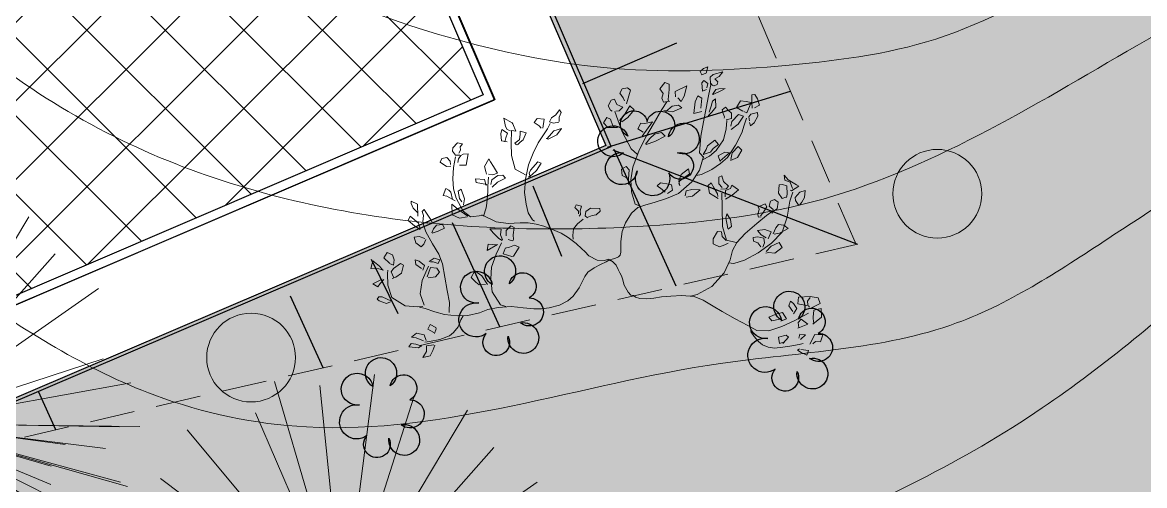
# Model space of a CAD drawing. Header units: millimetres. Extents: x 5637 to 6048, y 3385 to 3927.
# Drawn here: x 5844.27 to 5856.9, y 3709.59 to 3714.81 of the extents above; entities that cross this region are included whole.
import ezdxf

# ---------------------------------------------------------------- set-up
doc = ezdxf.new("R2010")
doc.units = ezdxf.units.MM
doc.linetypes.add('DASHED2', pattern=[9.525, 6.35, -3.175])
doc.layers.add('Contour Lines', color=253, linetype='Continuous')
doc.layers.add('trees old', color=116, linetype='Continuous')
doc.layers.add('dr', color=7, linetype='Continuous', lineweight=30, true_color=0x424d8a)
for name, color, linetype, lineweight in [('hatch', 253, 'Continuous', 13), ('project gr', 250, 'Continuous', 30), ('road', 19, 'Continuous', 30), ('trees new', 7, 'Continuous', 20)]:
    doc.layers.add(name, color=color, linetype=linetype, lineweight=lineweight)
doc.layers.add('plants1', color=7, linetype='Continuous', true_color=0x89ee5d)
doc.styles.get("Standard").update_dxf_attribs({"font": 'arial.ttf'})
pattern_1 = [(45, (2816.3681, -1263.7476), (-0.70710678, 0.70710678), [])]
pattern_2 = [(45, (2816.3681, -1263.7476), (-0.44194174, 0.44194174), []), (135, (2816.3681, -1263.7476), (-0.44194174, -0.44194174), [])]

# ---------------------------------------------------------------- blocks, each defined once
blk = doc.blocks.new('LCCNDP03')
at = {"color": 0}
for p in [(-0.0942, 0.5129), (0.1198, 0.4961), (0.0008, 0.49), (-0.2952, 0.4376), (-0.1995, 0.457), (0.1962, 0.4352), (0.3067, 0.3904), (-0.3153, 0.3611), (-0.4456, 0.2845), (0.3595, 0.2487), (0.4314, 0.2157), (-0.4706, 0.1679), (0.4765, 0.1311), (0.4339, 0.1181), (-0.5172, 0.0821), (0.4194, 0.065), (0.3339, 0.0487), (-0.4715, 0.0176), (0.4706, 0.0046), (-0.4906, -0.0341), (-0.4713, -0.1762), (-0.4677, -0.0781), (-0.4628, -0.2111), (-0.446, -0.1349), (-0.3883, -0.2377), (-0.3873, -0.3189), (-0.3743, -0.291), (-0.357, -0.0707), (-0.3234, -0.3743), (-0.2864, -0.4035), (-0.2446, -0.367), (-0.2439, -0.2444), (-0.2094, -0.4093), (-0.1672, -0.2944), (-0.1671, -0.4591), (-0.128, -0.4633), (-0.1109, -0.312), (-0.0802, -0.3228), (-0.0597, -0.4233), (-0.0375, -0.4819), (-0.0099, -0.4468), (0.488, 0), (0.3186, -0.0048), (0.0382, -0.317), (0.1755, -0.2585), (0.1867, -0.3966), (0.1317, -0.3963), (0.0867, -0.4614), (0.2752, -0.1475), (0.3437, -0.2679), (0.2937, -0.2909), (0.2804, -0.3689), (0.4316, -0.0849), (0.396, -0.1269), (0.4169, -0.2032), (0.0112, -0.3278), (0.1007, -0.3089), (0.1824, -0.2675), (0.0936, -0.4704), (0.2505, -0.2064), (0.2172, -0.4253), (0.3005, -0.1297), (0.325, -0.3498), (0.329, -0.0427), (0.4096, -0.2489), (0.4652, -0.1296)]:
    blk.add_line(p, (-0.009, -0.0059), dxfattribs=at)
at = {"color": 0, "flags": 1}
for tag, p in [('SIZE', (0, 0)), ('ITEM', (0, -0.0701))]:
    blk.add_attdef(tag, p, '', height=0.0409, dxfattribs=at)
blk = doc.blocks.new('F1')
at = {"color": 92, "linetype": 'Continuous'}
for p, q in [((1.0816, 0.0562), (1.0771, 0.0451)), ((1.0966, 0.0606), (1.0816, 0.0562)), ((1.0899, 0.048), (1.0966, 0.0606)), ((1.0908, 0.0362), (1.0899, 0.048)), ((1.0771, 0.0451), (1.0736, 0.0333)), ((1.0758, 0.0326), (1.0908, 0.0362)), ((1.0923, 0.025), (1.0969, 0.0134)), ((1.1136, 0.021), (1.0976, 0.026)), ((1.1134, 0.0339), (1.1003, 0.0372)), ((1.1016, 0.0366), (1.1071, 0.0411)), ((1.1071, 0.0411), (1.1274, 0.0409)), ((1.1228, 0.0333), (1.1134, 0.0339)), ((1.1274, 0.0409), (1.1228, 0.0333)), ((0.2958, -0.0077), (0.2984, 0.0018)), ((0.2984, 0.0018), (0.3104, -0.003)), ((1.0756, 0.009), (1.0733, -0.0005)), ((1.0901, 0.0012), (1.0771, 0.0072)), ((1.0861, -0.0088), (1.0901, 0.0012)), ((1.0969, 0.0134), (1.1136, 0.0111)), ((1.1234, 0.02), (1.1136, 0.021)), ((1.1136, 0.0111), (1.1234, 0.02)), ((0.2826, -0.0278), (0.2878, -0.0224)), ((0.2936, -0.0212), (0.2844, -0.0421)), ((0.3118, -0.0088), (0.2958, -0.0077)), ((0.3104, -0.003), (0.3188, -0.0071)), ((0.3188, -0.0071), (0.3148, -0.0102)), ((0.3498, -0.0187), (0.3388, -0.0326)), ((0.3568, -0.0187), (0.3463, -0.0224)), ((0.3595, -0.0313), (0.3568, -0.0187)), ((1.0733, -0.0005), (1.0739, -0.0036)), ((1.0739, -0.0036), (1.0861, -0.0088)), ((0.2678, -0.0425), (0.2719, -0.0276)), ((0.2844, -0.0421), (0.2678, -0.0425)), ((0.2719, -0.0276), (0.2826, -0.0278)), ((0.3138, -0.0299), (0.3043, -0.0404)), ((0.3043, -0.0404), (0.3156, -0.0409)), ((0.3156, -0.0409), (0.3171, -0.0326)), ((0.3388, -0.0326), (0.344, -0.0365)), ((0.344, -0.0365), (0.3595, -0.0313)), ((1.0482, -0.0369), (1.0488, -0.0402)), ((1.1796, -0.0467), (1.1721, -0.0508)), ((1.1956, -0.051), (1.1796, -0.0467)), ((0.2904, -0.0636), (0.2731, -0.0792)), ((0.2903, -0.0781), (0.2891, -0.0672)), ((0.3211, -0.0529), (0.3004, -0.0626)), ((0.3004, -0.0626), (0.3151, -0.0721)), ((0.3151, -0.0721), (0.321, -0.0645)), ((0.321, -0.0645), (0.3191, -0.0539)), ((0.357, -0.0651), (0.3455, -0.0711)), ((0.3758, -0.0649), (0.3596, -0.069)), ((0.3828, -0.0721), (0.3758, -0.0649)), ((0.9311, -0.0574), (0.9423, -0.0601)), ((0.9423, -0.0601), (0.9618, -0.0856)), ((1.17, -0.052), (1.1898, -0.0597)), ((1.1898, -0.0597), (1.1968, -0.0593)), ((1.2, -0.0541), (1.1956, -0.051)), ((1.1968, -0.0593), (1.2, -0.0541)), ((0.2731, -0.0792), (0.2748, -0.0972)), ((0.2748, -0.0972), (0.2898, -0.0924)), ((0.2898, -0.0924), (0.2903, -0.0781)), ((0.3321, -0.0823), (0.326, -0.0939)), ((0.3425, -0.0984), (0.334, -0.0872)), ((0.3455, -0.0711), (0.3551, -0.0835)), ((0.3551, -0.0835), (0.3663, -0.0796)), ((0.3663, -0.0796), (0.3828, -0.0721)), ((0.9618, -0.0856), (0.9662, -0.1123)), ((1.189, -0.0963), (1.1961, -0.087)), ((1.211, -0.0856), (1.1926, -0.0963)), ((1.1961, -0.087), (1.2005, -0.08)), ((1.2005, -0.08), (1.211, -0.0856)), ((0.2968, -0.0966), (0.2781, -0.1073)), ((0.2781, -0.1073), (0.2829, -0.1187)), ((0.3021, -0.1009), (0.2993, -0.0986)), ((0.3044, -0.1108), (0.2998, -0.1183)), ((0.324, -0.1036), (0.3021, -0.1009)), ((0.3033, -0.1032), (0.3044, -0.1108)), ((0.3241, -0.1177), (0.324, -0.1036)), ((0.326, -0.0939), (0.3331, -0.1036)), ((0.3331, -0.1036), (0.3398, -0.1081)), ((0.3398, -0.1081), (0.3425, -0.0984)), ((0.9662, -0.1123), (0.9666, -0.1371)), ((0.9726, -0.1003), (0.9854, -0.1179)), ((0.9896, -0.0986), (0.9766, -0.0999)), ((0.9974, -0.1036), (0.9896, -0.0986)), ((1.0073, -0.1127), (0.9974, -0.1036)), ((1.0008, -0.1268), (1.0073, -0.1127)), ((1.0816, -0.1092), (1.0738, -0.1191)), ((1.0966, -0.1059), (1.0816, -0.1092)), ((1.0936, -0.1278), (1.0993, -0.1079)), ((1.1531, -0.1117), (1.1498, -0.1289)), ((1.1641, -0.1026), (1.1531, -0.1117)), ((1.1713, -0.0995), (1.1641, -0.1026)), ((1.1748, -0.1133), (1.168, -0.1013)), ((1.1706, -0.1206), (1.1748, -0.1133)), ((1.201, -0.1179), (1.1908, -0.1156)), ((1.192, -0.1158), (1.1996, -0.1231)), ((0.2829, -0.1187), (0.2996, -0.121)), ((0.2996, -0.121), (0.3241, -0.1177)), ((0.9666, -0.1371), (0.959, -0.1645)), ((0.9854, -0.1179), (1.0008, -0.1268)), ((1.0738, -0.1191), (1.0799, -0.1274)), ((1.0748, -0.145), (1.0778, -0.1373)), ((1.0778, -0.1373), (1.0886, -0.1398)), ((1.0799, -0.1274), (1.0936, -0.1278)), ((1.0969, -0.1398), (1.0868, -0.1479)), ((1.0886, -0.1398), (1.0944, -0.1396)), ((1.1093, -0.121), (1.1064, -0.1307)), ((1.1064, -0.1307), (1.1178, -0.1396)), ((1.1241, -0.1317), (1.1119, -0.1241)), ((1.1178, -0.1396), (1.1261, -0.1413)), ((1.1261, -0.1413), (1.1241, -0.1317)), ((1.1498, -0.1289), (1.1566, -0.132)), ((1.1566, -0.132), (1.1706, -0.1206)), ((1.171, -0.1272), (1.1698, -0.1388)), ((1.1698, -0.1388), (1.1741, -0.1487)), ((1.1795, -0.1301), (1.171, -0.1272)), ((1.1918, -0.1411), (1.1793, -0.1311)), ((1.1996, -0.1231), (1.2145, -0.1338)), ((1.2173, -0.117), (1.201, -0.1179)), ((1.2145, -0.1338), (1.2173, -0.117)), ((0.9224, -0.1628), (0.9116, -0.1827)), ((0.9261, -0.162), (0.9224, -0.1628)), ((0.9439, -0.1661), (0.9261, -0.162)), ((1.0868, -0.1479), (1.0748, -0.145)), ((1.1741, -0.1487), (1.1858, -0.1527)), ((1.1858, -0.1527), (1.1918, -0.1411)), ((0.9116, -0.1827), (0.9216, -0.1862)), ((0.9216, -0.1862), (0.9322, -0.1812)), ((0.9322, -0.1812), (0.9406, -0.1783)), ((0.9411, -0.1775), (0.9439, -0.1661)), ((0.959, -0.1645), (0.9493, -0.1893)), ((0.9574, -0.185), (0.9782, -0.1711)), ((0.9769, -0.1841), (0.9599, -0.1841)), ((0.9782, -0.1711), (0.9769, -0.1841)), ((1.1073, -0.1854), (1.1106, -0.1754)), ((1.1211, -0.191), (1.1094, -0.187)), ((1.1106, -0.1754), (1.1158, -0.1696)), ((1.1158, -0.1696), (1.1273, -0.1771)), ((1.1273, -0.1771), (1.1319, -0.1883)), ((0.3648, -0.2191), (0.3791, -0.2059)), ((0.3791, -0.2059), (0.3928, -0.2061)), ((0.3976, -0.2079), (0.3878, -0.2202)), ((0.3928, -0.2061), (0.3978, -0.205)), ((0.9261, -0.1951), (0.9251, -0.198)), ((0.9251, -0.198), (0.9259, -0.2077)), ((0.9259, -0.2077), (0.9251, -0.2226)), ((0.9292, -0.1953), (0.9261, -0.1951)), ((0.9359, -0.1968), (0.9292, -0.1953)), ((0.9414, -0.2156), (0.9402, -0.2042)), ((0.9476, -0.1953), (0.9521, -0.2055)), ((0.9556, -0.1978), (0.9482, -0.1941)), ((0.9521, -0.2055), (0.9517, -0.2175)), ((0.9672, -0.2084), (0.9556, -0.1978)), ((0.9756, -0.2164), (0.9672, -0.2084)), ((1.0828, -0.2042), (1.0701, -0.2115)), ((1.0951, -0.1992), (1.0828, -0.2042)), ((1.0869, -0.2164), (1.0928, -0.209)), ((1.0928, -0.209), (1.0956, -0.2001)), ((1.1203, -0.2063), (1.1243, -0.2183)), ((1.1326, -0.2121), (1.1206, -0.2057)), ((1.1319, -0.1883), (1.1211, -0.191)), ((0.372, -0.2291), (0.3648, -0.2191)), ((0.3878, -0.2202), (0.372, -0.2291)), ((0.405, -0.217), (0.402, -0.2262)), ((0.402, -0.2262), (0.4045, -0.2353)), ((0.4158, -0.2249), (0.4093, -0.2175)), ((0.4253, -0.2282), (0.4158, -0.2249)), ((0.4263, -0.2357), (0.4253, -0.2282)), ((0.4778, -0.2202), (0.4843, -0.2162)), ((0.4912, -0.233), (0.482, -0.2253)), ((0.4843, -0.2162), (0.495, -0.2113)), ((0.4935, -0.2431), (0.4912, -0.233)), ((0.495, -0.2113), (0.5087, -0.217)), ((0.5098, -0.2268), (0.5017, -0.2429)), ((0.5087, -0.217), (0.5098, -0.2268)), ((0.9251, -0.2226), (0.9321, -0.2255)), ((0.9321, -0.2255), (0.9414, -0.2156)), ((0.9517, -0.2175), (0.9641, -0.2177)), ((0.9641, -0.2177), (0.9756, -0.2164)), ((1.0701, -0.2115), (1.0743, -0.2187)), ((1.0743, -0.2187), (1.0869, -0.2164)), ((1.1063, -0.2195), (1.0958, -0.2212)), ((1.0958, -0.2212), (1.1004, -0.2282)), ((1.1004, -0.2282), (1.1106, -0.2421)), ((1.1129, -0.2202), (1.1063, -0.2195)), ((1.1154, -0.2351), (1.1156, -0.222)), ((1.1243, -0.2183), (1.1431, -0.232)), ((1.1271, -0.2326), (1.1294, -0.2576)), ((1.1464, -0.2224), (1.1326, -0.2121)), ((1.1431, -0.232), (1.1464, -0.2224)), ((0.3721, -0.2483), (0.355, -0.2591)), ((0.3831, -0.2456), (0.3721, -0.2483)), ((0.3811, -0.2591), (0.3855, -0.246)), ((0.3955, -0.2346), (0.3901, -0.2498)), ((0.3901, -0.2498), (0.4036, -0.2537)), ((0.4106, -0.2419), (0.3993, -0.2369)), ((0.4036, -0.2537), (0.4183, -0.251)), ((0.4045, -0.2353), (0.4168, -0.2373)), ((0.4183, -0.251), (0.4106, -0.2419)), ((0.4168, -0.2373), (0.4263, -0.2357)), ((0.4796, -0.2493), (0.473, -0.2551)), ((0.473, -0.2551), (0.476, -0.2698)), ((0.4823, -0.2585), (0.4805, -0.2504)), ((0.5017, -0.2429), (0.4935, -0.2431)), ((0.7644, -0.2585), (0.7747, -0.2541)), ((0.7739, -0.2529), (0.7789, -0.2568)), ((0.7789, -0.2568), (0.7782, -0.2659)), ((0.7915, -0.2556), (0.7887, -0.2593)), ((0.884, -0.2388), (0.8881, -0.2413)), ((1.0176, -0.2388), (1.0335, -0.2498)), ((1.0241, -0.2382), (1.0401, -0.2346)), ((1.0401, -0.2346), (1.0561, -0.2407)), ((1.0583, -0.2626), (1.0449, -0.2531)), ((1.0561, -0.2407), (1.0583, -0.2626)), ((1.1106, -0.2421), (1.1146, -0.2477)), ((1.1146, -0.2477), (1.1189, -0.2429)), ((1.1189, -0.2429), (1.1154, -0.2351)), ((1.1381, -0.2489), (1.1273, -0.2396)), ((1.1426, -0.2582), (1.1381, -0.2489)), ((0.355, -0.2591), (0.3643, -0.2655)), ((0.3643, -0.2655), (0.376, -0.2661)), ((0.376, -0.2661), (0.3811, -0.2591)), ((0.413, -0.28), (0.418, -0.2787)), ((0.418, -0.2787), (0.4198, -0.2835)), ((0.476, -0.2698), (0.4845, -0.281)), ((0.4863, -0.2719), (0.4823, -0.2585)), ((0.4845, -0.281), (0.4863, -0.2719)), ((0.7484, -0.2686), (0.7564, -0.2607)), ((0.7494, -0.2746), (0.7484, -0.2686)), ((0.769, -0.2738), (0.7494, -0.2746)), ((0.7564, -0.2607), (0.7644, -0.2585)), ((0.7782, -0.2659), (0.769, -0.2738)), ((0.7904, -0.2669), (0.7877, -0.2765)), ((0.7877, -0.2765), (0.7994, -0.279)), ((0.7887, -0.2593), (0.7904, -0.2669)), ((0.7939, -0.2661), (0.7935, -0.2601)), ((0.8019, -0.2732), (0.7939, -0.2661)), ((0.7994, -0.279), (0.8019, -0.2732)), ((1.0326, -0.2756), (1.0408, -0.2951)), ((1.0429, -0.2756), (1.0376, -0.269)), ((1.0463, -0.2905), (1.0429, -0.2756)), ((1.0514, -0.2701), (1.0696, -0.2785)), ((1.0621, -0.2876), (1.0576, -0.2727)), ((1.0696, -0.2785), (1.0771, -0.2798)), ((1.0771, -0.2798), (1.0724, -0.2947)), ((1.1294, -0.2576), (1.1428, -0.2632)), ((1.1428, -0.2632), (1.1426, -0.2582)), ((0.3806, -0.2986), (0.3793, -0.3125)), ((0.3918, -0.2905), (0.3806, -0.2986)), ((0.3888, -0.297), (0.3901, -0.2881)), ((0.3975, -0.3028), (0.3888, -0.297)), ((0.3958, -0.3137), (0.3975, -0.3028)), ((0.4025, -0.3011), (0.4096, -0.2874)), ((0.4063, -0.3075), (0.4025, -0.3011)), ((0.4203, -0.2999), (0.4063, -0.3075)), ((0.4096, -0.2874), (0.4146, -0.2819)), ((0.4198, -0.2835), (0.4183, -0.2957)), ((0.4183, -0.2957), (0.4203, -0.2999)), ((0.9767, -0.304), (0.9662, -0.3146)), ((1.0408, -0.2951), (1.0463, -0.2905)), ((1.0663, -0.2912), (1.0621, -0.2876)), ((1.0724, -0.2947), (1.0663, -0.2912)), ((0.3248, -0.3409), (0.3255, -0.3262)), ((0.3255, -0.3262), (0.3305, -0.3162)), ((0.3305, -0.3162), (0.3351, -0.3096)), ((0.336, -0.3086), (0.3436, -0.3183)), ((0.3448, -0.3245), (0.336, -0.3363)), ((0.3436, -0.3183), (0.3448, -0.3245)), ((0.3616, -0.3303), (0.3626, -0.3235)), ((0.3641, -0.3243), (0.3715, -0.3206)), ((0.3715, -0.3206), (0.38, -0.3317)), ((0.3793, -0.3125), (0.3876, -0.3177)), ((0.3876, -0.3177), (0.3958, -0.3137)), ((0.4763, -0.3208), (0.4636, -0.3328)), ((0.4897, -0.3113), (0.4763, -0.3208)), ((0.4905, -0.3293), (0.4908, -0.3166)), ((0.5052, -0.3121), (0.5238, -0.322)), ((0.5067, -0.3212), (0.506, -0.3158)), ((0.5145, -0.3326), (0.5067, -0.3212)), ((0.5238, -0.322), (0.5273, -0.3373)), ((0.5587, -0.3133), (0.5433, -0.3274)), ((0.5433, -0.3274), (0.561, -0.3272)), ((0.5718, -0.31), (0.5587, -0.3133)), ((0.561, -0.3272), (0.5722, -0.3231)), ((0.5722, -0.3231), (0.574, -0.3125)), ((0.6112, -0.3148), (0.6012, -0.3228)), ((0.6012, -0.3228), (0.6038, -0.3336)), ((0.6228, -0.3226), (0.6157, -0.3173)), ((0.6335, -0.3299), (0.6228, -0.3226)), ((0.9662, -0.3146), (0.9497, -0.3245)), ((0.9497, -0.3245), (0.9561, -0.3301)), ((0.9662, -0.3286), (0.9782, -0.3187)), ((0.9782, -0.3187), (0.9799, -0.3094)), ((1.0103, -0.3115), (0.9879, -0.3084)), ((0.9889, -0.3065), (0.9934, -0.3189)), ((0.9934, -0.3189), (1.0124, -0.3187)), ((1.0124, -0.3187), (1.0103, -0.3115)), ((0.336, -0.3363), (0.3248, -0.3409)), ((0.3533, -0.338), (0.3388, -0.3489)), ((0.3388, -0.3489), (0.3435, -0.351)), ((0.3571, -0.356), (0.3518, -0.3429)), ((0.3556, -0.3394), (0.3533, -0.338)), ((0.364, -0.3479), (0.3616, -0.3303)), ((0.373, -0.3502), (0.364, -0.3479)), ((0.3796, -0.3489), (0.373, -0.3502)), ((0.38, -0.3317), (0.3796, -0.3489)), ((0.4636, -0.3328), (0.4785, -0.3417)), ((0.4785, -0.3417), (0.4805, -0.3346)), ((0.4805, -0.3346), (0.4905, -0.3293)), ((0.4895, -0.3328), (0.485, -0.339)), ((0.485, -0.339), (0.4963, -0.3483)), ((0.5005, -0.332), (0.4895, -0.3328)), ((0.4963, -0.3483), (0.5007, -0.3595)), ((0.5058, -0.3423), (0.4982, -0.3353)), ((0.5067, -0.3566), (0.5058, -0.3423)), ((0.5213, -0.3433), (0.5145, -0.3326)), ((0.5273, -0.3373), (0.5213, -0.3433)), ((0.568, -0.3593), (0.5877, -0.3425)), ((0.5892, -0.3425), (0.5853, -0.3566)), ((0.5867, -0.333), (0.5892, -0.3425)), ((0.5877, -0.3425), (0.5888, -0.3365)), ((0.6038, -0.3336), (0.6095, -0.3351)), ((0.6095, -0.3351), (0.6268, -0.3361)), ((0.6268, -0.3361), (0.6335, -0.3299)), ((0.6932, -0.3286), (0.6939, -0.34)), ((0.6939, -0.34), (0.6942, -0.3587)), ((0.6992, -0.3429), (0.6949, -0.3382)), ((0.7075, -0.346), (0.6992, -0.3429)), ((0.71, -0.3593), (0.7075, -0.346)), ((0.8777, -0.3609), (0.8867, -0.3444)), ((0.8989, -0.3442), (0.8854, -0.3626)), ((0.8867, -0.3444), (0.8952, -0.3355)), ((0.8952, -0.3355), (0.9021, -0.3299)), ((0.8981, -0.3288), (0.9014, -0.3384)), ((0.9014, -0.3384), (0.8989, -0.3442)), ((0.9561, -0.3301), (0.9662, -0.3286)), ((0.9766, -0.3293), (0.9676, -0.3336)), ((0.9676, -0.3336), (0.9767, -0.3469)), ((0.9857, -0.3301), (0.9766, -0.3293)), ((0.9767, -0.3469), (0.9834, -0.356)), ((0.9876, -0.3622), (0.9954, -0.346)), ((0.9919, -0.3355), (0.9901, -0.3297)), ((0.9954, -0.346), (0.9919, -0.3355)), ((1.0334, -0.346), (1.0313, -0.3694)), ((1.0473, -0.345), (1.0334, -0.346)), ((1.0508, -0.3578), (1.0514, -0.3506)), ((1.0651, -0.3417), (1.0746, -0.3404)), ((1.0673, -0.352), (1.0663, -0.3452)), ((1.0746, -0.3404), (1.0883, -0.3487)), ((1.0883, -0.3487), (1.0853, -0.3564)), ((0.3435, -0.351), (0.3618, -0.3607)), ((0.3686, -0.3593), (0.3571, -0.356)), ((0.3618, -0.3607), (0.3708, -0.3696)), ((0.3708, -0.3696), (0.3686, -0.3593)), ((0.5007, -0.3595), (0.5067, -0.3566)), ((0.571, -0.3694), (0.568, -0.3593)), ((0.5853, -0.3566), (0.571, -0.3694)), ((0.6942, -0.3587), (0.7009, -0.3653)), ((0.7009, -0.3653), (0.71, -0.3593)), ((0.8854, -0.3626), (0.8777, -0.3609)), ((0.9834, -0.356), (0.9876, -0.3622)), ((1.0313, -0.3694), (1.0411, -0.3682)), ((1.0411, -0.3682), (1.0464, -0.3649)), ((1.0464, -0.3649), (1.0508, -0.3578)), ((1.0478, -0.3763), (1.0504, -0.3701)), ((1.0479, -0.3659), (1.0571, -0.3653)), ((1.0571, -0.3653), (1.0641, -0.3732)), ((1.0641, -0.3732), (1.0641, -0.3798)), ((1.0751, -0.3589), (1.0673, -0.352)), ((1.0853, -0.3564), (1.0751, -0.3589)), ((0.4848, -0.3924), (0.4701, -0.4001)), ((0.4823, -0.4092), (0.4838, -0.3949)), ((0.5063, -0.3905), (0.4875, -0.4086)), ((0.5112, -0.4009), (0.5062, -0.3893)), ((0.9247, -0.4017), (0.9296, -0.3955)), ((0.9321, -0.3951), (0.9354, -0.3986)), ((1.0441, -0.3895), (1.0489, -0.3831)), ((1.0546, -0.391), (1.0441, -0.3895)), ((1.0489, -0.3831), (1.0478, -0.3763)), ((1.0641, -0.3798), (1.0546, -0.391)), ((0.4701, -0.4001), (0.4625, -0.416)), ((0.4625, -0.416), (0.4705, -0.4231)), ((0.4705, -0.4231), (0.4823, -0.4092)), ((0.4875, -0.4086), (0.4978, -0.4096)), ((0.4978, -0.4096), (0.5112, -0.4009)), ((0.512, -0.4247), (0.5225, -0.4154)), ((0.5348, -0.4202), (0.5202, -0.4328)), ((0.5225, -0.4154), (0.5273, -0.4073)), ((0.5283, -0.4073), (0.542, -0.4015)), ((0.5368, -0.4119), (0.5348, -0.4202)), ((0.542, -0.4015), (0.5368, -0.4119)), ((0.6622, -0.4144), (0.6443, -0.4214)), ((0.6557, -0.427), (0.6639, -0.415)), ((0.8492, -0.4216), (0.8666, -0.4119)), ((0.8691, -0.4129), (0.8604, -0.4235)), ((0.8666, -0.4119), (0.8711, -0.4123)), ((0.9131, -0.422), (0.9184, -0.4067)), ((0.9184, -0.4067), (0.9247, -0.4017)), ((0.9261, -0.4063), (0.9254, -0.4177)), ((0.9254, -0.4177), (0.9264, -0.4243)), ((0.9279, -0.405), (0.9261, -0.4063)), ((0.9354, -0.3986), (0.9279, -0.405)), ((0.9514, -0.4003), (0.9636, -0.4013)), ((0.9522, -0.4185), (0.9552, -0.4081)), ((0.9647, -0.4253), (0.9522, -0.4185)), ((0.9552, -0.4081), (0.9564, -0.3999)), ((0.9636, -0.4013), (0.9662, -0.4162)), ((0.9662, -0.4162), (0.9647, -0.4253)), ((0.5202, -0.4328), (0.512, -0.4247)), ((0.6443, -0.4214), (0.6235, -0.434)), ((0.6235, -0.434), (0.6322, -0.4415)), ((0.6322, -0.4415), (0.646, -0.4371)), ((0.646, -0.4371), (0.6557, -0.427)), ((0.6719, -0.4309), (0.6525, -0.4622)), ((0.6815, -0.4458), (0.6704, -0.4394)), ((0.724, -0.4458), (0.744, -0.444)), ((0.744, -0.444), (0.7537, -0.4531)), ((0.8407, -0.4353), (0.8492, -0.4216)), ((0.8559, -0.4299), (0.8407, -0.4353)), ((0.8604, -0.4235), (0.8559, -0.4299)), ((0.8791, -0.434), (0.8777, -0.4529)), ((0.8872, -0.4382), (0.8831, -0.4332)), ((0.8982, -0.4446), (0.8872, -0.4382)), ((0.9264, -0.4243), (0.9131, -0.422)), ((0.9354, -0.4235), (0.9422, -0.4384)), ((0.9437, -0.4247), (0.9354, -0.4235)), ((0.9422, -0.4384), (0.9436, -0.4402)), ((0.9436, -0.4402), (0.9617, -0.4493)), ((0.9532, -0.4262), (0.9461, -0.4233)), ((0.9572, -0.4322), (0.9532, -0.4262)), ((0.9617, -0.4493), (0.9572, -0.4322)), ((0.448, -0.4678), (0.4408, -0.4748)), ((0.4501, -0.4748), (0.448, -0.4678)), ((0.4878, -0.4576), (0.4738, -0.4698)), ((0.4875, -0.474), (0.4887, -0.4645)), ((0.6525, -0.4622), (0.6687, -0.4578)), ((0.6687, -0.4578), (0.6765, -0.4576)), ((0.6765, -0.4576), (0.6815, -0.4458)), ((0.704, -0.4676), (0.6922, -0.4845)), ((0.7162, -0.458), (0.704, -0.4676)), ((0.711, -0.4742), (0.7207, -0.4603)), ((0.7344, -0.4483), (0.7319, -0.446)), ((0.74, -0.4618), (0.7344, -0.4483)), ((0.7479, -0.4649), (0.74, -0.4618)), ((0.7537, -0.4531), (0.7479, -0.4649)), ((0.8436, -0.4686), (0.8472, -0.4589)), ((0.8472, -0.4589), (0.8461, -0.4498)), ((0.8471, -0.4481), (0.8576, -0.4456)), ((0.8539, -0.4632), (0.8471, -0.474)), ((0.8627, -0.4568), (0.8539, -0.4632)), ((0.8576, -0.4456), (0.8664, -0.4481)), ((0.8664, -0.4481), (0.8627, -0.4568)), ((0.8777, -0.4529), (0.8922, -0.4529)), ((0.8922, -0.4529), (0.8982, -0.4446)), ((0.4408, -0.4748), (0.4341, -0.4887)), ((0.4341, -0.4887), (0.435, -0.4963)), ((0.4485, -0.492), (0.4525, -0.4866)), ((0.4525, -0.4866), (0.4508, -0.4777)), ((0.4738, -0.4698), (0.4636, -0.487)), ((0.4636, -0.487), (0.4745, -0.4895)), ((0.4745, -0.4895), (0.4875, -0.474)), ((0.499, -0.4771), (0.4885, -0.4804)), ((0.4885, -0.4804), (0.4888, -0.4918)), ((0.5035, -0.4831), (0.5038, -0.48)), ((0.5062, -0.4899), (0.5035, -0.4831)), ((0.5093, -0.4968), (0.5062, -0.4899)), ((0.5302, -0.4908), (0.5225, -0.5019)), ((0.537, -0.4825), (0.5302, -0.4908)), ((0.5325, -0.5032), (0.5358, -0.4905)), ((0.5508, -0.4905), (0.5673, -0.4858)), ((0.5673, -0.4858), (0.5663, -0.51)), ((0.6123, -0.486), (0.5932, -0.4955)), ((0.6302, -0.4872), (0.6123, -0.486)), ((0.6137, -0.4976), (0.6258, -0.486)), ((0.6922, -0.4845), (0.7015, -0.4928)), ((0.7015, -0.4928), (0.711, -0.4742)), ((0.7234, -0.4802), (0.7162, -0.4885)), ((0.7162, -0.4885), (0.7285, -0.4934)), ((0.7302, -0.4794), (0.7234, -0.4802)), ((0.7412, -0.4808), (0.7379, -0.4785)), ((0.7464, -0.4897), (0.7412, -0.4808)), ((0.7415, -0.5019), (0.7464, -0.4897)), ((0.8471, -0.474), (0.8436, -0.4686)), ((0.4421, -0.5059), (0.4323, -0.5119)), ((0.4323, -0.5119), (0.4371, -0.5249)), ((0.435, -0.4963), (0.4485, -0.492)), ((0.4486, -0.517), (0.4468, -0.505)), ((0.4576, -0.4945), (0.4496, -0.5162)), ((0.464, -0.4963), (0.4576, -0.4945)), ((0.4798, -0.5036), (0.466, -0.4974)), ((0.4718, -0.5183), (0.4798, -0.5036)), ((0.4888, -0.4918), (0.4955, -0.4966)), ((0.4955, -0.4966), (0.5027, -0.503)), ((0.5027, -0.503), (0.5093, -0.4968)), ((0.5225, -0.5019), (0.5243, -0.5191)), ((0.5243, -0.5191), (0.53, -0.5137)), ((0.53, -0.5137), (0.5325, -0.5032)), ((0.5528, -0.5185), (0.5537, -0.4978)), ((0.5663, -0.51), (0.5617, -0.5226)), ((0.5898, -0.5204), (0.5957, -0.5088)), ((0.5932, -0.4955), (0.6007, -0.5007)), ((0.5957, -0.5088), (0.6028, -0.5162)), ((0.6007, -0.5007), (0.6137, -0.4976)), ((0.6188, -0.5075), (0.6323, -0.505)), ((0.6227, -0.511), (0.6217, -0.5073)), ((0.6222, -0.532), (0.6227, -0.511)), ((0.6323, -0.505), (0.6362, -0.5131)), ((0.6362, -0.5131), (0.6337, -0.5226)), ((0.709, -0.4961), (0.7024, -0.5251)), ((0.7164, -0.5079), (0.7135, -0.5021)), ((0.7242, -0.5177), (0.7164, -0.5079)), ((0.7285, -0.4934), (0.7342, -0.5042)), ((0.7342, -0.5042), (0.7415, -0.5019)), ((0.4371, -0.5249), (0.443, -0.5336)), ((0.443, -0.5336), (0.4493, -0.5326)), ((0.4493, -0.5326), (0.4486, -0.517)), ((0.4496, -0.5162), (0.4606, -0.5179)), ((0.4606, -0.5179), (0.4718, -0.5183)), ((0.5145, -0.5365), (0.5058, -0.5417)), ((0.53, -0.528), (0.5145, -0.5365)), ((0.525, -0.5388), (0.5313, -0.528)), ((0.5527, -0.5332), (0.5443, -0.5373)), ((0.5552, -0.5502), (0.5527, -0.5332)), ((0.5617, -0.5226), (0.5528, -0.5185)), ((0.5857, -0.5421), (0.5898, -0.5204)), ((0.6093, -0.5284), (0.5857, -0.5421)), ((0.6077, -0.5177), (0.6093, -0.5284)), ((0.6232, -0.5433), (0.6222, -0.532)), ((0.6415, -0.532), (0.632, -0.546)), ((0.6337, -0.5226), (0.6415, -0.532)), ((0.7024, -0.5251), (0.7087, -0.5297)), ((0.7087, -0.5297), (0.7197, -0.527)), ((0.7197, -0.527), (0.7242, -0.5177)), ((0.5058, -0.5417), (0.5192, -0.5402)), ((0.5192, -0.5402), (0.525, -0.5388)), ((0.5283, -0.5609), (0.5202, -0.5659)), ((0.5232, -0.5489), (0.5222, -0.5549)), ((0.5222, -0.5549), (0.5283, -0.5609)), ((0.5292, -0.546), (0.5232, -0.5489)), ((0.5372, -0.5493), (0.5307, -0.546)), ((0.5383, -0.5632), (0.5372, -0.5493)), ((0.544, -0.5409), (0.5423, -0.5502)), ((0.5423, -0.5502), (0.5512, -0.5556)), ((0.5512, -0.5556), (0.5552, -0.5502)), ((0.632, -0.546), (0.6232, -0.5433)), ((0.5202, -0.5659), (0.5127, -0.5765)), ((0.5127, -0.5765), (0.5327, -0.5696)), ((0.5327, -0.5696), (0.5383, -0.5632)), ((0.5477, -0.5711), (0.5447, -0.5845)), ((0.5447, -0.5845), (0.5538, -0.5808)), ((0.5565, -0.5672), (0.5478, -0.5709)), ((0.5538, -0.5808), (0.56, -0.5738)), ((0.56, -0.5738), (0.5565, -0.5672))]:
    blk.add_line(p, q, dxfattribs=at)
at = {"color": 33, "linetype": 'Continuous'}
for p, q in [((1.0488, -0.0402), (1.0492, -0.0574)), ((1.0492, -0.0574), (1.0552, -0.0821)), ((1.0552, -0.0821), (1.0626, -0.1094)), ((0.5351, -0.1092), (0.5053, -0.1274)), ((0.5487, -0.1046), (0.5351, -0.1092)), ((1.0626, -0.1094), (1.0691, -0.1369)), ((0.5053, -0.1274), (0.4816, -0.1576)), ((1.0691, -0.1369), (1.0781, -0.157)), ((0.4816, -0.1576), (0.4712, -0.1858)), ((1.0781, -0.157), (1.0924, -0.1773)), ((0.4413, -0.1868), (0.4141, -0.2046)), ((0.4628, -0.179), (0.4413, -0.1868)), ((0.4746, -0.1794), (0.4628, -0.179)), ((0.4712, -0.1858), (0.468, -0.2055)), ((1.0924, -0.1773), (1.1079, -0.2011)), ((0.4141, -0.2046), (0.3874, -0.2262)), ((0.468, -0.2055), (0.4599, -0.2231)), ((0.8004, -0.2071), (0.802, -0.2144)), ((1.1079, -0.2011), (1.1147, -0.2175)), ((0.3874, -0.2262), (0.3673, -0.251)), ((0.4599, -0.2231), (0.4435, -0.2427)), ((0.8012, -0.2286), (0.7939, -0.2396)), ((0.802, -0.2144), (0.8012, -0.2286)), ((0.3673, -0.251), (0.3585, -0.2825)), ((0.4435, -0.2427), (0.421, -0.2651)), ((0.7939, -0.2396), (0.7824, -0.2502)), ((0.8881, -0.2413), (0.8977, -0.2556)), ((0.8977, -0.2556), (0.9033, -0.2729)), ((0.9933, -0.2431), (1.0176, -0.2388)), ((1.0449, -0.2531), (1.0229, -0.2398)), ((1.0335, -0.2498), (1.05, -0.2758)), ((0.421, -0.2651), (0.4017, -0.2833)), ((0.9033, -0.2729), (0.9084, -0.2974)), ((1.0339, -0.2632), (1.0326, -0.2756)), ((1.05, -0.2758), (1.0568, -0.2951)), ((0.3585, -0.2825), (0.3551, -0.3162)), ((0.4017, -0.2833), (0.3904, -0.293)), ((0.6677, -0.2852), (0.6765, -0.2887)), ((0.6765, -0.2887), (0.6858, -0.3133)), ((0.9084, -0.2974), (0.9082, -0.3249)), ((1.0568, -0.2951), (1.0596, -0.3158)), ((0.3551, -0.3162), (0.3508, -0.3357)), ((0.6858, -0.3133), (0.689, -0.3382)), ((0.9082, -0.3249), (0.9039, -0.3551)), ((1.0596, -0.3158), (1.0594, -0.339)), ((0.689, -0.3382), (0.6866, -0.3653)), ((1.0594, -0.339), (1.0568, -0.362)), ((0.5224, -0.3711), (0.5047, -0.3852)), ((0.5427, -0.3595), (0.5224, -0.3711)), ((0.5536, -0.357), (0.5427, -0.3595)), ((0.6866, -0.3653), (0.6761, -0.4013)), ((0.9039, -0.3551), (0.8963, -0.3804)), ((0.5047, -0.3852), (0.4909, -0.3986)), ((0.5403, -0.3953), (0.5499, -0.4046)), ((0.8963, -0.3804), (0.8871, -0.4026)), ((0.4909, -0.3986), (0.4762, -0.4253)), ((0.5499, -0.4046), (0.5499, -0.439)), ((0.6761, -0.4013), (0.6628, -0.4324)), ((0.8871, -0.4026), (0.8698, -0.4332)), ((0.4762, -0.4253), (0.465, -0.4522)), ((0.5499, -0.439), (0.5459, -0.4696)), ((0.6628, -0.4324), (0.6506, -0.4568)), ((0.8698, -0.4332), (0.8648, -0.4444)), ((0.465, -0.4522), (0.4609, -0.4684)), ((0.6506, -0.4568), (0.6345, -0.4891)), ((0.4609, -0.4684), (0.4573, -0.4833)), ((0.5459, -0.4696), (0.5425, -0.4984)), ((0.6345, -0.4891), (0.6255, -0.5061)), ((0.5425, -0.4984), (0.5395, -0.5243)), ((0.5395, -0.5243), (0.5355, -0.5508))]:
    blk.add_line(p, q, dxfattribs=at)
for points in [[(1.0186, -0.0315), (1.0229, -0.0228), (1.0275, -0.0081), (1.0361, 0.0047), (1.0446, 0.0121), (1.0641, 0.0206), (1.0851, 0.0266), (1.0944, 0.0287)], [(0.4182, -0.0442), (0.4184, -0.0411), (0.4171, -0.0375), (0.4135, -0.0334), (0.4103, -0.0293), (0.4007, -0.0199), (0.3918, -0.0131), (0.38, -0.0092), (0.3669, -0.0079), (0.3492, -0.011), (0.335, -0.0142), (0.3157, -0.0193), (0.3079, -0.022)], [(0.7235, -0.1682), (0.7217, -0.1676), (0.7155, -0.1655), (0.7075, -0.1587), (0.7026, -0.1502), (0.6988, -0.1429), (0.695, -0.1375), (0.6928, -0.1311), (0.6884, -0.1179), (0.6791, -0.104), (0.6731, -0.098), (0.6671, -0.0978), (0.6626, -0.0945), (0.6536, -0.0926), (0.6395, -0.0928), (0.6243, -0.0953), (0.6086, -0.0988), (0.5895, -0.1021), (0.5668, -0.105), (0.5411, -0.1046), (0.522, -0.0978), (0.5003, -0.0866), (0.4808, -0.0771), (0.4525, -0.0638), (0.4254, -0.0512), (0.4057, -0.0427), (0.381, -0.0431), (0.3543, -0.0541), (0.3298, -0.0678), (0.3008, -0.0858)], [(0.7235, -0.1682), (0.7289, -0.1645), (0.7402, -0.1582), (0.7531, -0.15), (0.7655, -0.1398), (0.7713, -0.1309), (0.777, -0.1164), (0.7812, -0.1065), (0.7926, -0.0883), (0.8029, -0.0777), (0.82, -0.0672), (0.8411, -0.0601), (0.8565, -0.057), (0.8726, -0.0564), (0.8951, -0.0568), (0.9069, -0.0576), (0.92, -0.0578), (0.9473, -0.0541), (0.9682, -0.0485), (0.9851, -0.0402), (1.0088, -0.0328), (1.0315, -0.0309), (1.058, -0.0315), (1.0779, -0.0361), (1.0988, -0.0413), (1.1105, -0.0433)], [(1.1036, -0.0454), (1.1153, -0.0442), (1.1406, -0.044), (1.1695, -0.0597), (1.1798, -0.0848), (1.182, -0.109), (1.182, -0.1162)], [(1.1012, -0.0481), (1.1111, -0.0715), (1.1091, -0.0995), (1.098, -0.1301)], [(0.7155, -0.1655), (0.7217, -0.1692), (0.7167, -0.1703), (0.7111, -0.1727), (0.704, -0.1765), (0.7008, -0.18), (0.6998, -0.1862), (0.7, -0.1932), (0.7012, -0.2088), (0.7, -0.2299), (0.694, -0.2481), (0.6831, -0.269), (0.6707, -0.2816), (0.6566, -0.2879), (0.6355, -0.2951), (0.6126, -0.3048), (0.5877, -0.3166), (0.5622, -0.3427), (0.5477, -0.3684), (0.5415, -0.397)], [(0.7217, -0.1692), (0.7245, -0.1698), (0.7328, -0.1667), (0.7476, -0.1665), (0.7657, -0.1744), (0.775, -0.1825), (0.7812, -0.1879), (0.794, -0.1984), (0.8113, -0.2096), (0.8266, -0.2173), (0.8483, -0.2251), (0.8636, -0.2297), (0.88, -0.233), (0.8967, -0.2344), (0.9134, -0.2332), (0.9379, -0.2305), (0.9632, -0.2324), (0.9943, -0.2446)], [(0.4611, -0.2226), (0.4814, -0.2262), (0.4917, -0.2541), (0.4951, -0.2953), (0.4977, -0.3233)], [(0.9903, -0.2421), (0.9859, -0.2601), (0.9851, -0.2698), (0.9847, -0.2937), (0.9853, -0.305), (0.9853, -0.3243)], [(0.909, -0.334), (0.9311, -0.3444), (0.9407, -0.3725), (0.9429, -0.398), (0.9441, -0.4245)], [(0.5429, -0.3903), (0.5288, -0.399), (0.5156, -0.4119), (0.5023, -0.4346), (0.4981, -0.458), (0.4981, -0.4758)], [(0.6791, -0.3924), (0.693, -0.4028), (0.7137, -0.4371), (0.7322, -0.4787)]]:
    blk.add_lwpolyline(points, dxfattribs=at)

msp = doc.modelspace()

# ---------------------------------------------------------------- hatches: boundary and pattern name
at = {"layer": 'hatch'}
h = msp.add_hatch(dxfattribs=at)
h.set_pattern_fill('ANSI37', color=256, scale=5, style=0)
h.set_pattern_definition(pattern_2)
h.paths.add_polyline_path([(5833.189, 3716.338), (5869.834, 3733.112), (5877.997, 3741.807), (5875.797, 3746.945), (5870.433, 3744.429), (5863.649, 3758.736), (5870.117, 3761.812), (5879.074, 3742.702), (5884.224, 3743.331), (5881.4, 3749.58), (5885.557, 3751.418), (5887.464, 3747.369), (5884.512, 3745.984), (5885.654, 3743.588), (5892.882, 3744.651), (5887.836, 3755.362), (5884.99, 3753.976), (5882.981, 3758.127), (5887.136, 3759.999), (5890.976, 3751.971), (5893.996, 3753.284), (5895.837, 3749.094), (5892.844, 3747.671), (5894.132, 3745.198), (5894.423, 3745.198), (5897.192, 3740.953), (5897.358, 3739.463), (5879.743, 3734.674), (5854, 3722.929), (5847.003, 3719.713), (5849.456, 3713.995), (5842.737, 3711.111), (5840.355, 3716.475), (5834.365, 3713.895)])
h = msp.add_hatch(dxfattribs=at)
h.set_pattern_fill('ANSI37', color=256, scale=5, style=0)
h.set_pattern_definition(pattern_2)
edge = h.paths.add_edge_path()
edge.add_line((5825.959, 3727.53), (5824.661, 3726.848))
edge.add_line((5824.661, 3726.848), (5824.633, 3726.83))
edge.add_line((5824.633, 3726.83), (5832.542, 3710.894))
edge.add_arc((5842.826, 3718.231), 12.633, 215.5093, 246.4014)
edge.add_line((5837.769, 3706.655), (5873.946, 3691.476))
edge.add_arc((5876.095, 3696.599), 5.556, 247.2383, 292.4085)
edge.add_line((5878.213, 3691.463), (5912.268, 3707.343))
edge.add_line((5912.268, 3707.343), (5953.931, 3618.863))
edge.add_arc((5958.321, 3620.931), 4.852, 205.2152, 299.5026)
edge.add_line((5960.711, 3616.707), (5960.014, 3617.927))
edge.add_arc((5958.43, 3620.892), 3.362, 202.8338, 298.1028, ccw=False)
edge.add_line((5955.332, 3619.588), (5955.38, 3619.719))
edge.add_line((5955.38, 3619.719), (5912.987, 3709.333))
edge.add_line((5912.987, 3709.333), (5876.811, 3692.556))
edge.add_arc((5875.942, 3694.43), 2.065, 262.0917, 294.8805, ccw=False)
edge.add_line((5875.658, 3692.384), (5854.574, 3701.231))
edge.add_line((5854.574, 3701.231), (5838.224, 3708.092))
edge.add_arc((5842.149, 3717.446), 10.144, 205.3505, 247.2355, ccw=False)
edge.add_arc((5704.39, 3652.179), 142.294, 25.35045, 26.55666)
edge.add_arc((6385.682, 3992.7), 619.359, 205.34932, 206.556661, ccw=False)
h = msp.add_hatch(dxfattribs=at)
h.set_pattern_fill('ANSI31', color=256, scale=8, style=0)
h.set_pattern_definition(pattern_1)
edge = h.paths.add_edge_path()
edge.add_line((5854.826, 3701.233), (5867.643, 3706.868))
edge.add_arc((5872.72, 3706.821), 5.077, 114.4597, 179.4723, ccw=False)
edge.add_line((5870.617, 3711.442), (5872.055, 3711.843))
edge.add_arc((5854.807, 3775.519), 65.97, 285.15622, 305.81211)
edge.add_line((5893.408, 3722.021), (5897.588, 3723.997))
edge.add_arc((5899.137, 3718.58), 5.634, -64.4693, 105.9643, ccw=False)
edge.add_line((5901.566, 3713.496), (5902.201, 3711.96))
edge.add_line((5902.201, 3711.96), (5876.342, 3699.944))
edge.add_line((5876.342, 3699.944), (5875.439, 3701.847))
edge.add_arc((5872.992, 3706.422), 5.188, 204.7283, 298.1434, ccw=False)
edge.add_line((5868.28, 3704.252), (5858.37, 3699.746))
edge.add_line((5858.37, 3699.746), (5854.826, 3701.233))
h = msp.add_hatch(dxfattribs=at)
h.set_pattern_fill('ANSI31', color=256, scale=8, style=0)
h.set_pattern_definition(pattern_1)
edge = h.paths.add_edge_path()
edge.add_arc((5842.412, 3717.72), 12.1, 214.9652, 247.2383)
edge.add_line((5837.73, 3706.563), (5873.003, 3691.763))
edge.add_arc((5875.947, 3696.522), 5.595, 238.2636, 285.2354)
edge.add_line((5877.417, 3691.123), (5874.305, 3687.614))
edge.add_line((5874.305, 3687.614), (5843.838, 3700.416))
edge.add_arc((5842.449, 3697.087), 3.607, 67.3535, 184.9018)
edge.add_line((5838.855, 3696.778), (5832.496, 3710.786))
at = {"layer": 'plants1'}
h = msp.add_hatch(dxfattribs=at)
h.set_pattern_fill('ANSI38', color=256, scale=3, style=0)
h.set_pattern_definition([(45, (2816.3681, -1263.7476), (-0.265165043, 0.265165043), []), (135, (2816.3681, -1263.7476), (-0.79549513, 0.265165043), [0.9375, -0.5625])])
edge = h.paths.add_edge_path()
edge.add_line((5897.406, 3740.542), (5897.69, 3738.928))
edge.add_line((5897.69, 3738.928), (5879.975, 3734.087))
edge.add_line((5879.975, 3734.087), (5854.544, 3722.537))
edge.add_line((5854.544, 3722.537), (5855.921, 3719.594))
edge.add_line((5855.921, 3719.594), (5855.304, 3719.452))
edge.add_line((5855.304, 3719.452), (5854.401, 3721.635))
edge.add_line((5854.401, 3721.635), (5848.465, 3718.93))
edge.add_line((5848.465, 3718.93), (5850.839, 3713.424))
edge.add_line((5850.839, 3713.424), (5842.699, 3709.94))
edge.add_line((5842.699, 3709.94), (5839.802, 3715.921))
edge.add_line((5839.802, 3715.921), (5834.577, 3713.547))
edge.add_arc((5835.258, 3712.049), 1.645, 114.4309, 325.875)
edge.add_line((5836.619, 3711.127), (5856.472, 3702.488))
edge.add_line((5856.472, 3702.488), (5867.063, 3707.377))
edge.add_arc((5873.087, 3706.691), 6.063, 121.0494, 173.5092, ccw=False)
edge.add_line((5869.96, 3711.886), (5868.63, 3714.781))
edge.add_line((5868.63, 3714.781), (5869.722, 3716.205))
edge.add_line((5869.722, 3716.205), (5871.955, 3719.006))
edge.add_line((5871.955, 3719.006), (5876.44, 3722.77))
edge.add_line((5876.44, 3722.77), (5878.957, 3724.099))
edge.add_line((5878.957, 3724.099), (5882.852, 3726.045))
edge.add_line((5882.852, 3726.045), (5887.411, 3727.279))
edge.add_line((5887.411, 3727.279), (5891.59, 3727.564))
edge.add_line((5891.59, 3727.564), (5894.367, 3727.801))
edge.add_line((5894.367, 3727.801), (5896.124, 3727.468))
edge.add_line((5896.124, 3727.468), (5897.406, 3724.716))
edge.add_line((5897.406, 3724.716), (5899.924, 3725.048))
edge.add_line((5899.924, 3725.048), (5902.583, 3724.288))
edge.add_line((5902.583, 3724.288), (5904.293, 3722.627))
edge.add_line((5904.293, 3722.627), (5905.148, 3721.156))
edge.add_line((5905.148, 3721.156), (5905.433, 3718.877))
edge.add_line((5905.433, 3718.877), (5905.034, 3716.996))
edge.add_line((5905.034, 3716.996), (5903.805, 3714.931))
edge.add_line((5903.805, 3714.931), (5902.107, 3713.142))
edge.add_line((5902.107, 3713.142), (5904.825, 3706.694))
edge.add_line((5904.825, 3706.694), (5913.602, 3710.951))
edge.add_line((5913.602, 3710.951), (5916.989, 3704.038))
edge.add_line((5916.989, 3704.038), (5916.039, 3703.468))
edge.add_line((5916.039, 3703.468), (5955.399, 3619.772))
edge.add_arc((5958.514, 3621.237), 3.442, 205.1864, 296.568)
edge.add_line((5960.054, 3618.158), (5960.718, 3616.734))
edge.add_line((5960.718, 3616.734), (5970.054, 3621.193))
edge.add_line((5970.054, 3621.193), (5969.567, 3622.223))
edge.add_line((5969.567, 3622.223), (5974.517, 3624.736))
edge.add_line((5974.517, 3624.736), (5976.902, 3619.604))
edge.add_line((5976.902, 3619.604), (5973.215, 3617.867))
edge.add_line((5973.215, 3617.867), (5974.596, 3615.201))
edge.add_line((5974.596, 3615.201), (5975.945, 3615.83))
edge.add_line((5975.945, 3615.83), (5983.474, 3599.69))
edge.add_line((5983.474, 3599.69), (5982.171, 3599.086))
edge.add_line((5982.171, 3599.086), (5986.474, 3589.776))
edge.add_line((5986.474, 3589.776), (5989.056, 3590.759))
edge.add_line((5989.056, 3590.759), (5986.295, 3595.671))
edge.add_line((5986.295, 3595.671), (5986.825, 3610.766))
edge.add_line((5986.825, 3610.766), (5987.3, 3617.696))
edge.add_line((5987.3, 3617.696), (5954.74, 3636.972))
edge.add_line((5954.74, 3636.972), (5927.557, 3685.881))
edge.add_line((5927.557, 3685.881), (5923.14, 3693.618))
edge.add_line((5923.14, 3693.618), (5917.569, 3703.578))
edge.add_line((5917.569, 3703.578), (5922.936, 3711.078))
edge.add_line((5922.936, 3711.078), (5922.789, 3717.743))
edge.add_line((5922.789, 3717.743), (5908.778, 3729.752))
edge.add_line((5908.778, 3729.752), (5898.459, 3739.013))
edge.add_line((5898.459, 3739.013), (5897.652, 3740.296))
edge.add_line((5897.652, 3740.296), (5897.059, 3741.366))
edge.add_line((5897.059, 3741.366), (5897.406, 3740.542))

# ---------------------------------------------------------------- linework, layer by layer
at = {"layer": 'Contour Lines', "lineweight": 5, "ltscale": 0.5}
for points, knots in [([(5843.52, 3717.946), (5843.8, 3717.601), (5844.466, 3716.784), (5845.871, 3715.93), (5848.009, 3714.93), (5850.382, 3714.188), (5852.838, 3714.296), (5854.731, 3714.551), (5856.523, 3715.637), (5858.965, 3716.849), (5860.968, 3719.073), (5863.285, 3720.504), (5865.045, 3721.639), (5867.374, 3722.783), (5870.769, 3724.318), (5874.389, 3725.938), (5877.563, 3727.862), (5880.239, 3728.9), (5882.83, 3729.599), (5885.44, 3730.15), (5887.729, 3730.519), (5889.661, 3730.737), (5891.671, 3730.67), (5893.911, 3730.468), (5896.869, 3729.807), (5899.862, 3729.371), (5902.815, 3729.154), (5905.262, 3729.427), (5907.342, 3729.627), (5909.487, 3729.294), (5911.747, 3728.165), (5914.11, 3727.51), (5915.703, 3726.969), (5916.368, 3726.73)], [0, 0, 0, 0, 2.652447, 6.292916, 9.696551, 16.881409, 20.833573, 24.407153, 28.170183, 33.252524, 40.69003, 45.773404, 49.55049, 53.248218, 61.319924, 71.922939, 77.001653, 83.550843, 89.054069, 93.094084, 99.552105, 102.967332, 104.72394, 111.612668, 116.420243, 122.893337, 129.759765, 134.092605, 137.648406, 142.280008, 146.864969, 152.71919, 156.95713, 156.95713, 156.95713, 156.95713]), ([(5841.464, 3716.972), (5841.937, 3716.372), (5843.05, 3714.962), (5845.365, 3713.288), (5848.291, 3712.5), (5850.905, 3712.443), (5853.888, 3712.77), (5856.471, 3714.389), (5859.522, 3716.061), (5861.763, 3718.574), (5864.374, 3720.232), (5866.275, 3721.12), (5867.816, 3722.437), (5870.596, 3723.35), (5874.139, 3725.146), (5877.2, 3727.388), (5880.444, 3728.24), (5883.193, 3729.372), (5886.331, 3729.415), (5889.186, 3729.844), (5893.464, 3729.318), (5898.282, 3728.337), (5903.535, 3728.267), (5907.379, 3728.686), (5910.909, 3727.971), (5913.748, 3726.913), (5915.688, 3726.039), (5916.355, 3725.789), (5916.368, 3725.784)], [0, 0, 0, 0, 4.57662, 10.759894, 16.744206, 22.445843, 26.417939, 34.536321, 40.313604, 47.241697, 54.443197, 58.7584, 59.726844, 66.55978, 75.876162, 83.680149, 88.961249, 95.877437, 101.304668, 107.616364, 113.12395, 127.006053, 137.092469, 144.537958, 150.029512, 158.500939, 162.696032, 162.779858, 162.779858, 162.779858, 162.779858]), ([(5916.368, 3725.053), (5915.911, 3725.226), (5914.593, 3725.739), (5912.766, 3726.465), (5910.565, 3727.116), (5908.082, 3727.482), (5905.023, 3727.313), (5902.037, 3727.231), (5899.056, 3727.361), (5896.246, 3727.697), (5893.285, 3728.295), (5890.759, 3728.713), (5888.292, 3728.844), (5885.651, 3728.845), (5882.661, 3728.636), (5879.576, 3727.615), (5876.311, 3726.265), (5873.329, 3724.195), (5870.181, 3722.421), (5867.56, 3721.384), (5865.275, 3719.868), (5863.021, 3718.483), (5860.76, 3716.744), (5859.356, 3714.857), (5858.074, 3713.387), (5856.512, 3712.402), (5854.65, 3711.134), (5851.417, 3711.064), (5848.467, 3709.954), (5845.478, 3710.579), (5843.521, 3711.844), (5841.743, 3713.129), (5840.756, 3714.095), (5840.455, 3714.461)], [38.508046, 38.508046, 38.508046, 38.508046, 41.438088, 46.990716, 50.295452, 55.191509, 61.954932, 68.626006, 73.116758, 79.845599, 85.576973, 91.245451, 95.183184, 100.384209, 107.105109, 113.033448, 119.789342, 128.235189, 134.720653, 141.450525, 145.052475, 151.138092, 157.369143, 161.963191, 165.220849, 168.977104, 173.029575, 178.427428, 187.854202, 191.342523, 196.301085, 201.683882, 204.529102, 204.529102, 204.529102, 204.529102]), ([(5892.056, 3724.816), (5892.017, 3724.825), (5891.538, 3724.947), (5890.217, 3725.442), (5887.675, 3724.655), (5885.203, 3725.602), (5882.87, 3725.591), (5880.978, 3725.135), (5878.949, 3724.894), (5877.114, 3723.388), (5874.686, 3722.735), (5872.302, 3721.051), (5870.006, 3720.116), (5868.121, 3719.095), (5866.241, 3718.283), (5865.153, 3716.32), (5863.463, 3714.864), (5861.936, 3713.496), (5860.653, 3711.591), (5859.358, 3708.953), (5856.785, 3706.998), (5853.438, 3706.01), (5850.218, 3705.084), (5847.153, 3703.865), (5845.398, 3703.139), (5844.769, 3702.879)], [81.316745, 81.316745, 81.316745, 81.316745, 81.554045, 84.271085, 89.603163, 96.52578, 99.582877, 103.453544, 108.248856, 111.442676, 117.366918, 123.039247, 128.809936, 132.147666, 135.98831, 140.716947, 145.039668, 149.362379, 152.952033, 158.741566, 166.888279, 171.295019, 179.66771, 186.981565, 191.064551, 191.064551, 191.064551, 191.064551]), ([(5849.84, 3708.104), (5850.881, 3708.317), (5852.931, 3708.912), (5855.647, 3710.249), (5857.568, 3711.9), (5859.389, 3713.44), (5860.837, 3715.429), (5863.083, 3717.518), (5865.726, 3719.47), (5868.813, 3721.439), (5872.008, 3722.869), (5874.43, 3724.268), (5875.717, 3725.013), (5876.104, 3725.237)], [31.704644, 31.704644, 31.704644, 31.704644, 38.063167, 44.490381, 49.660651, 53.217967, 58.762965, 64.321422, 71.547181, 78.464962, 86.241119, 92.514502, 95.203919, 95.203919, 95.203919, 95.203919]), ([(5876.74, 3725.04), (5876.598, 3724.925), (5875.725, 3724.178), (5873.967, 3723.274), (5871.658, 3722.258), (5869.447, 3720.769), (5867.448, 3719.661), (5865.105, 3718.05), (5862.657, 3716.771), (5860.965, 3713.958), (5859.291, 3711.628), (5857.462, 3709.894), (5855.521, 3708.31), (5853.51, 3707.683), (5852.081, 3707.168), (5851.561, 3706.984)], [115.993199, 115.993199, 115.993199, 115.993199, 117.084366, 122.85004, 127.75263, 132.211732, 138.798924, 141.436365, 149.319914, 154.819123, 160.776725, 166.540139, 169.903289, 175.680015, 178.984914, 178.984914, 178.984914, 178.984914]), ([(5837.722, 3714.461), (5837.943, 3714.066), (5838.695, 3712.705), (5839.822, 3710.301), (5842.757, 3708.43), (5845.414, 3707.757), (5847.078, 3707.762), (5847.519, 3707.787)], [1.542956, 1.542956, 1.542956, 1.542956, 4.263421, 10.872821, 17.061465, 24.389134, 27.03403, 27.03403, 27.03403, 27.03403]), ([(5849.706, 3706.364), (5849.628, 3706.34), (5848.907, 3706.126), (5847.154, 3705.696), (5844.587, 3704.994), (5842.037, 3705.513), (5839.909, 3706.097), (5838.755, 3707.697), (5837.737, 3709.001), (5836.929, 3709.73), (5836.081, 3711.109), (5834.919, 3712.153), (5834.702, 3713.177), (5834.583, 3713.437)], [182.908057, 182.908057, 182.908057, 182.908057, 183.39867, 187.437973, 193.769701, 198.977477, 202.953211, 206.509484, 210.303296, 213.865407, 216.736015, 219.664994, 221.222279, 221.222279, 221.222279, 221.222279]), ([(5849.398, 3702.965), (5850.411, 3703.164), (5852.452, 3703.564), (5855.574, 3704.839), (5858.92, 3706.205), (5861.888, 3709.027), (5863.807, 3711.06), (5864.865, 3712.244), (5864.911, 3712.296)], [0, 0, 0, 0, 6.172219, 12.44619, 20.218217, 27.611761, 36.687754, 37.104174, 37.104174, 37.104174, 37.104174])]:
    msp.add_open_spline(points, degree=3, knots=knots, dxfattribs=at)
at = {"layer": 'dr', "linetype": 'DASHED2', "lineweight": 15}
msp.add_lwpolyline([(5849.585, 3713.939), (5847.152, 3719.623)], dxfattribs=at)
at = {"layer": 'plants1', "ltscale": 0.2}
for points in [[(5897.358, 3739.463), (5879.743, 3734.674), (5854, 3722.929), (5847.003, 3719.713), (5849.456, 3713.995), (5842.737, 3711.111), (5840.355, 3716.475), (5834.365, 3713.895), (5833.189, 3716.338), (5869.834, 3733.112), (5877.997, 3741.807)], [(5897.467, 3739.389), (5879.777, 3734.58), (5854.042, 3722.838), (5847.134, 3719.662), (5849.587, 3713.943), (5842.686, 3710.98), (5840.303, 3716.344), (5834.317, 3713.766), (5833.055, 3716.387)]]:
    msp.add_lwpolyline(points, dxfattribs=at)
msp.add_lwpolyline([(5879.975, 3734.087), (5854.544, 3722.537), (5855.921, 3719.594), (5855.304, 3719.452), (5854.401, 3721.635), (5848.465, 3718.93), (5850.839, 3713.424), (5842.699, 3709.94), (5839.802, 3715.921), (5834.577, 3713.547, 1.32037), (5836.619, 3711.127), (5856.472, 3702.488), (5867.063, 3707.377, -0.232983), (5869.96, 3711.886), (5868.63, 3714.781), (5869.722, 3716.205), (5871.955, 3719.006), (5876.44, 3722.77)], format="xyb", dxfattribs=at)
at = {"layer": 'project gr', "lineweight": 30}
for p, q in [((5850.898, 3713.413), (5848.513, 3718.985)), ((5842.106, 3709.65), (5850.898, 3713.413))]:
    msp.add_line(p, q, dxfattribs=at)
at = {"layer": 'project gr', "linetype": 'DASHED2', "lineweight": 15, "ltscale": 0.08}
for p, q in [((5853.655, 3712.309), (5851.311, 3717.784)), ((5842.066, 3709.622), (5853.655, 3712.309))]:
    msp.add_line(p, q, dxfattribs=at)
at = {"layer": 'project gr', "lineweight": 30}
for points in [[(5850.578, 3714.122), (5851.639, 3714.583)], [(5850.858, 3713.406), (5852.916, 3714.035)], [(5850.917, 3713.377), (5853.672, 3712.314)], [(5851.631, 3711.84), (5850.932, 3713.379)], [(5850.342, 3712.175), (5850.021, 3712.966)], [(5849.643, 3711.379), (5849.111, 3712.553)], [(5848.5, 3711.526), (5848.2, 3712.139)], [(5847.656, 3710.918), (5847.289, 3711.726)], [(5844.647, 3710.22), (5844.451, 3710.653)]]:
    msp.add_lwpolyline(points, dxfattribs=at)
at = {"layer": 'road', "lineweight": 30, "ltscale": 0.5}
for p, q in [((5849.585, 3713.939), (5847.152, 3719.623)), ((5842.632, 3710.963), (5849.585, 3713.939))]:
    msp.add_line(p, q, dxfattribs=at)
at = {"layer": 'trees new', "color": 2, "lineweight": 30}
for points in [[(5851.543, 3713.521, -3.050591), (5851.646, 3713.343, -1.895868), (5851.547, 3713.116, -1.508048), (5851.192, 3713.137, -2.38335), (5851.038, 3713.343, -3.314684), (5851.086, 3713.53, -1.587341), (5851.302, 3713.696, -1.429778)], [(5849.877, 3711.425, -3.050591), (5849.737, 3711.275, -1.895868), (5849.491, 3711.304, -1.508048), (5849.408, 3711.649, -2.38335), (5849.559, 3711.856, -3.314684), (5849.752, 3711.866, -1.587341), (5849.974, 3711.706, -1.429778)], [(5853.132, 3711.025, -3.050591), (5852.991, 3710.875, -1.895868), (5852.745, 3710.904, -1.508048), (5852.662, 3711.25, -2.38335), (5852.814, 3711.457, -3.314684), (5853.007, 3711.466, -1.587341), (5853.228, 3711.307, -1.429778)], [(5848.535, 3710.276, -3.050591), (5848.395, 3710.125, -1.895868), (5848.149, 3710.154, -1.508048), (5848.066, 3710.5, -2.38335), (5848.217, 3710.707, -3.314684), (5848.411, 3710.716, -1.587341), (5848.632, 3710.557, -1.429778)]]:
    msp.add_lwpolyline(points, format="xyb", close=True, dxfattribs=at)
at = {"layer": 'trees old', "lineweight": 5, "ltscale": 0.5}
for centre in [(5854.569, 3712.88), (5854.569, 3712.88), (5846.845, 3711.034), (5846.845, 3711.034)]:
    msp.add_circle(centre, 0.5, dxfattribs=at)

# ---------------------------------------------------------------- block references
at = {"layer": 'trees new', "color": 84, "xscale": 5.399999999995165, "yscale": 5.399999999995165, "zscale": 5.399999999995165, "rotation": 176.1350928566827}
msp.add_blockref('F1', (5854.709, 3710.963, -4976.198), dxfattribs=at)
at = {"layer": 'trees new', "color": 153, "lineweight": 70, "true_color": 0x699eb5, "xscale": 5.241599999994801, "yscale": 5.241599999994801, "zscale": 5.241599999994801, "rotation": 343.4518148225343}
for p in [(5843.002, 3710.308), (5847.94, 3708.126)]:
    msp.add_blockref('LCCNDP03', p, dxfattribs=at)

doc.saveas('drawing.dxf')
